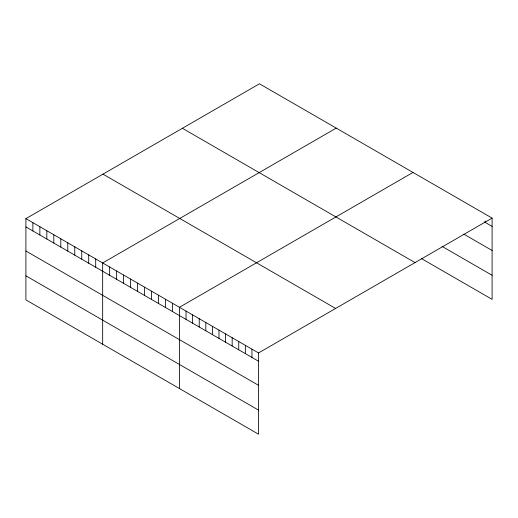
<?xml version="1.0" encoding="UTF-8"?>
<svg xmlns="http://www.w3.org/2000/svg" width="518" height="518" viewBox="0 0 518 518"><rect width="100%" height="100%" fill="white"/><g stroke="black" fill="none" stroke-linecap="round" stroke-linejoin="round"><path stroke-width="0.78" d="M25.9 218.641L258.534 352.952L258.534 434.207L25.9 299.896L25.9 218.641L259.466 83.793L492.1 218.104L492.1 299.359L421.574 258.644M336.234 128.114L102.668 262.963L102.668 344.217M413.001 172.436L179.442 307.284L179.442 388.539M258.534 352.952L492.1 218.104M484.188 221.821L492.1 226.392M463.759 234.104L492.1 250.472M442.003 246.361L492.1 275.278M182.388 128.289L415.022 262.607M102.978 174.139L335.612 308.45M25.9 226.923L258.534 361.24M25.9 251.003L258.534 385.314M25.9 275.816L258.534 410.126M485.508 221.076L485.508 222.585M251.942 349.145L251.942 357.433M245.351 345.338L245.351 353.626M238.759 341.537L238.759 349.818M232.168 337.73L232.168 346.018M225.583 333.922L225.583 342.21M218.991 330.115L218.991 338.403M212.399 326.314L212.399 334.596M205.808 322.507L205.808 330.795M199.216 318.7L199.216 326.987M192.625 314.899L192.625 323.18M186.033 311.091L186.033 319.379M172.462 303.257L172.462 311.545M165.482 299.229L165.482 307.511M158.502 295.195L158.502 303.483M151.521 291.168L151.521 299.456M144.541 287.14L144.541 295.422M137.568 283.106L137.568 291.394M130.588 279.079L130.588 287.367M123.608 275.052L123.608 283.34M116.628 271.024L116.628 279.306M109.648 266.99L109.648 275.278M95.694 258.935L95.694 267.217M88.714 254.901L88.714 263.189M81.734 250.874L81.734 259.162M74.754 246.846L74.754 255.134M67.774 242.812L67.774 251.1M60.794 238.785L60.794 247.073M53.814 234.758L53.814 243.046M46.84 230.73L46.84 239.012M39.86 226.696L39.86 234.984M32.88 222.669L32.88 230.957"/></g></svg>
